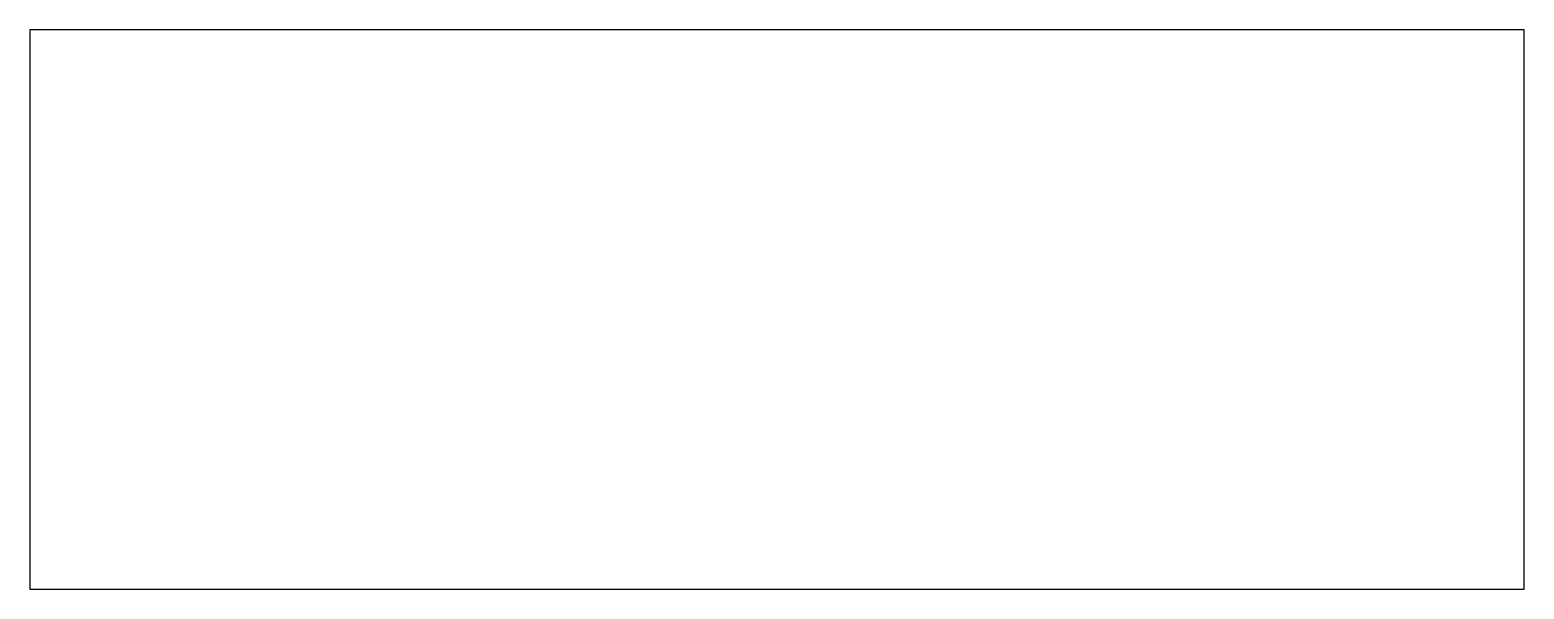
# Model space of a CAD drawing. Header units: millimetres. Extents: x 0 to 481, y 0 to 180.
import ezdxf

# ---------------------------------------------------------------- set-up
doc = ezdxf.new("R2010")
doc.units = ezdxf.units.MM

msp = doc.modelspace()

# ---------------------------------------------------------------- linework, layer by layer
for p, q in [((481.076, 179.832, 0.635), (0, 179.832, 0.635)), ((0, 179.832, 0.635), (0, 0, 0.635)), ((481.076, 0, 0.635), (481.076, 179.832, 0.635)), ((0, 0, 0.635), (481.076, 0, 0.635))]:
    msp.add_line(p, q)

doc.saveas('drawing.dxf')
